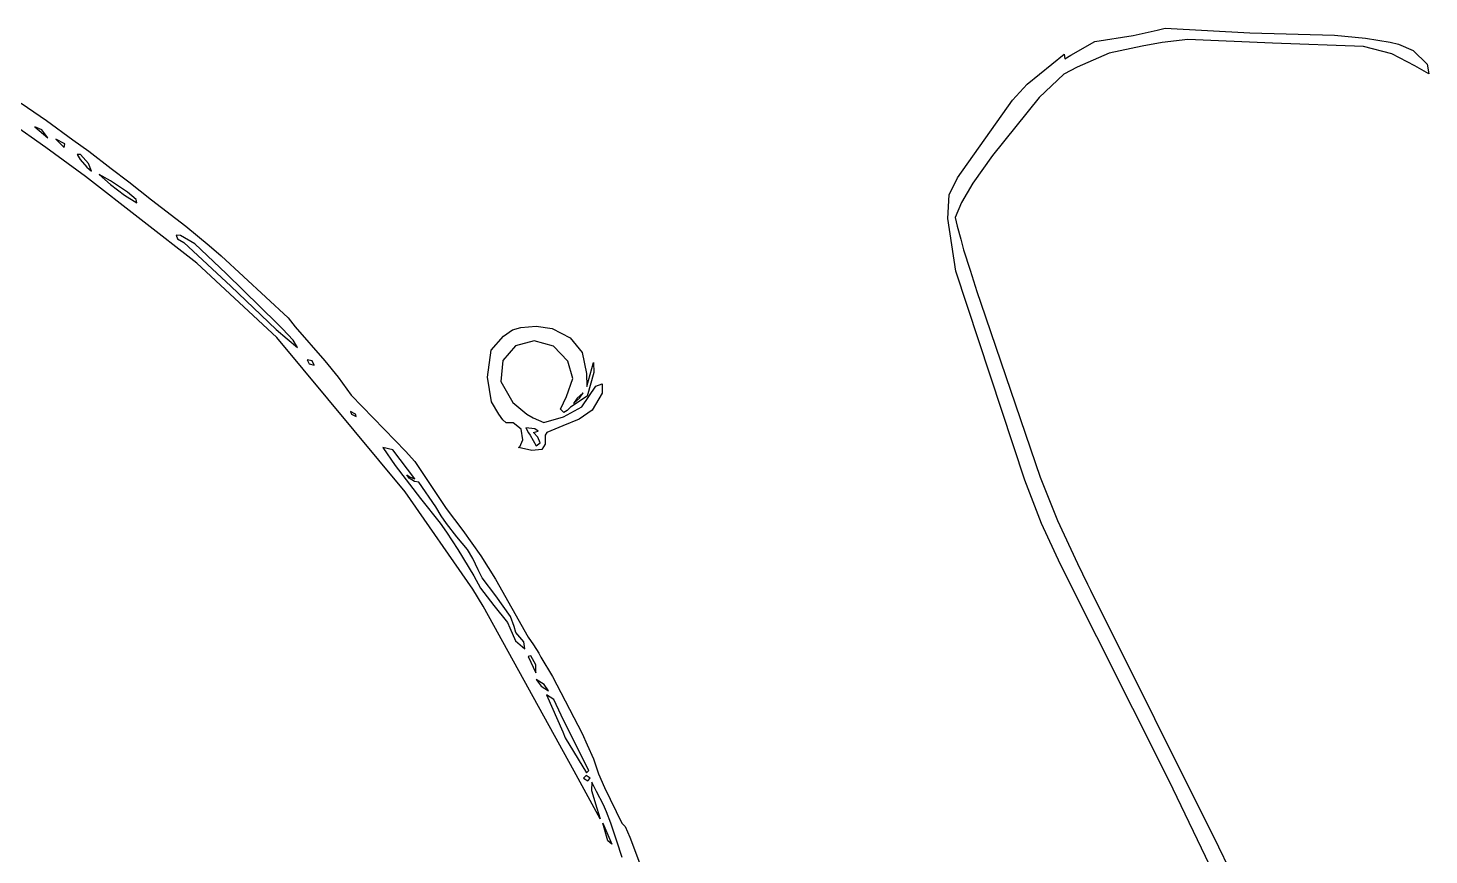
# Model space of a CAD drawing. Extents: x -2 to 136, y 0 to 93.
# Drawn here: x 99.36 to 136, y 59.22 to 80.84 of the extents above; entities that cross this region are included whole.
import ezdxf

# ---------------------------------------------------------------- set-up
doc = ezdxf.new("R2010")
doc.units = 0

msp = doc.modelspace()

# ---------------------------------------------------------------- linework, layer by layer
at = {"layer": 'Image'}
for p, q in [((127.260847, 80.487873), (128.260009, 80.648729)), ((128.260009, 80.648729), (128.886663, 80.787477)), ((128.886663, 80.787477), (129.094552, 80.844812)), ((129.094552, 80.844812), (131.313416, 80.722733)), ((131.313416, 80.722733), (133.521935, 80.655053)), ((133.521935, 80.655053), (134.338952, 80.577953)), ((126.626876, 80.137449), (127.260847, 80.487873)), ((128.492681, 80.366446), (127.632044, 80.190505)), ((129.0176, 80.462728), (128.492681, 80.366446)), ((129.691525, 80.547659), (129.0176, 80.462728)), ((131.900052, 80.44844), (129.691525, 80.547659)), ((134.281119, 80.365149), (131.900052, 80.44844)), ((135.029399, 80.168435), (134.281119, 80.365149)), ((134.338952, 80.577953), (134.979745, 80.47466)), ((134.979745, 80.47466), (135.197979, 80.420632)), ((135.197979, 80.420632), (135.586247, 80.260325)), ((135.586247, 80.260325), (135.952321, 79.902711)), ((125.491323, 79.379736), (126.452952, 80.164119)), ((126.452952, 80.164119), (126.472717, 80.041776)), ((126.472717, 80.041776), (126.626876, 80.137449)), ((127.632044, 80.190505), (126.79128, 79.821246)), ((135.624055, 79.859029), (135.029399, 80.168435)), ((135.952321, 79.902711), (135.996861, 79.648242)), ((126.444009, 79.640086), (125.801086, 79.028555)), ((126.79128, 79.821246), (126.444009, 79.640086)), ((135.996861, 79.648242), (135.624055, 79.859029)), ((125.107738, 78.959526), (125.491323, 79.379736)), ((99.180745, 78.883458), (99.841895, 78.430069)), ((123.669896, 76.926496), (125.107738, 78.959526)), ((125.801086, 79.028555), (124.582845, 77.510193)), ((99.841895, 78.430069), (100.532057, 77.92326)), ((99.824449, 77.717123), (98.910203, 78.365352)), ((99.717472, 78.183795), (99.531341, 78.259148)), ((99.531341, 78.259148), (99.872759, 77.968609)), ((99.872759, 77.968609), (99.717472, 78.183795)), ((99.717472, 78.183795), (99.717472, 78.183795)), ((100.859696, 76.95867), (99.824449, 77.717123)), ((100.317526, 77.815601), (100.083467, 77.936119)), ((100.083467, 77.936119), (100.302153, 77.717414)), ((100.302153, 77.717414), (100.317526, 77.815601)), ((100.317526, 77.815601), (100.317526, 77.815601)), ((100.532057, 77.92326), (100.946156, 77.624334)), ((100.725523, 77.540541), (100.639344, 77.535388)), ((100.639344, 77.535388), (100.721845, 77.404307)), ((100.721845, 77.404307), (100.897108, 77.202192)), ((100.936475, 77.301146), (100.725523, 77.540541)), ((100.946156, 77.624334), (101.532792, 77.169569)), ((124.582845, 77.510193), (124.068207, 76.7855)), ((103.770455, 74.696432), (100.859696, 76.95867)), ((100.897108, 77.202192), (101.020297, 77.104091)), ((101.020297, 77.104091), (100.936446, 77.301146)), ((100.936446, 77.301146), (100.936475, 77.301146)), ((101.512377, 76.843682), (101.219174, 77.012698)), ((101.219174, 77.012698), (101.515674, 76.74912)), ((101.532792, 77.169569), (101.994556, 76.822118)), ((101.960504, 76.549571), (101.512377, 76.843682)), ((101.515674, 76.74912), (101.877896, 76.472789)), ((101.994556, 76.822118), (102.588878, 76.35468)), ((123.446366, 76.477985), (123.669896, 76.926496)), ((124.068207, 76.7855), (123.773846, 76.283745)), ((101.877896, 76.472789), (102.203558, 76.270172)), ((102.182643, 76.361903), (101.960504, 76.549571)), ((102.203558, 76.270172), (102.182629, 76.361903)), ((102.182629, 76.361903), (102.182643, 76.361903)), ((102.588878, 76.35468), (103.486531, 75.658006)), ((123.411084, 75.861497), (123.446366, 76.477985)), ((123.773846, 76.283745), (123.606743, 75.888465)), ((123.621025, 74.481167), (123.411084, 75.861497)), ((123.606743, 75.888465), (123.656982, 75.66261)), ((103.486531, 75.658006), (104.091725, 75.157627)), ((123.656982, 75.66261), (123.755693, 75.317964)), ((103.348146, 75.421442), (103.232447, 75.427068)), ((103.232447, 75.427068), (103.261316, 75.332622)), ((103.261316, 75.332622), (103.427778, 75.232821)), ((103.714869, 75.19832), (103.348146, 75.421442)), ((103.427778, 75.232821), (104.663733, 74.094056)), ((104.535026, 74.425393), (103.714869, 75.19832)), ((104.091725, 75.157627), (104.406074, 74.888096)), ((123.755693, 75.317964), (123.821084, 75.041898)), ((104.406074, 74.888096), (106.156896, 73.266837)), ((123.821084, 75.041898), (124.00053, 74.50797)), ((105.86345, 72.747805), (103.770455, 74.696432)), ((105.880846, 73.111474), (104.535026, 74.425393)), ((125.428794, 69.021153), (123.621025, 74.481167)), ((124.00053, 74.50797), (124.172779, 73.955838)), ((104.663733, 74.094056), (105.844611, 72.955291)), ((124.172779, 73.955838), (124.274958, 73.64527)), ((124.274958, 73.64527), (125.825327, 69.095633)), ((105.844611, 72.955291), (106.135817, 72.71407)), ((106.011169, 72.976113), (105.880846, 73.111474)), ((106.291931, 72.683458), (106.011169, 72.976113)), ((106.156896, 73.266837), (106.346687, 73.026517)), ((106.346687, 73.026517), (107.123121, 72.137121)), ((111.790815, 72.783894), (112.023299, 72.955079)), ((112.023299, 72.955079), (112.247602, 73.015722)), ((112.247602, 73.015722), (112.644447, 73.04472)), ((112.644447, 73.04472), (113.068836, 72.982907)), ((113.068836, 72.982907), (113.536457, 72.742619)), ((109.219648, 68.710348), (105.86345, 72.747805)), ((106.135817, 72.71407), (106.407103, 72.486169)), ((106.407103, 72.486169), (106.291931, 72.683458)), ((106.291931, 72.683458), (106.291931, 72.683458)), ((111.465385, 72.41822), (111.790815, 72.783894)), ((112.596263, 72.6608), (112.108825, 72.535889)), ((113.096345, 72.525128), (112.596263, 72.6608)), ((113.536457, 72.742619), (113.848118, 72.354826)), ((111.372473, 71.714449), (111.465385, 72.41822)), ((112.108825, 72.535889), (111.77139, 72.148895)), ((113.471714, 72.130374), (113.096345, 72.525128)), ((113.848118, 72.354826), (113.962534, 71.80753)), ((106.791864, 72.140904), (106.660432, 72.170511)), ((106.660432, 72.170511), (106.709044, 72.058063)), ((106.709044, 72.058063), (106.837895, 72.030517)), ((106.837895, 72.030517), (106.791864, 72.140904)), ((106.791864, 72.140904), (106.791864, 72.140904)), ((107.123121, 72.137121), (107.466497, 71.711724)), ((111.77139, 72.148895), (111.722441, 71.595599)), ((113.601394, 71.680629), (113.471714, 72.130374)), ((114.156026, 71.83248), (113.978991, 71.21746)), ((114.059281, 71.783453), (114.149253, 72.094047)), ((114.149253, 72.094047), (114.156026, 71.83248)), ((107.466497, 71.711724), (107.811582, 71.242724)), ((111.477884, 71.069082), (111.372473, 71.714449)), ((111.722441, 71.595599), (112.039833, 71.048812)), ((113.43813, 71.20346), (113.601394, 71.680629)), ((113.839177, 70.941308), (114.204834, 71.474605)), ((113.962534, 71.80753), (113.969307, 71.472885)), ((113.969307, 71.472885), (114.059281, 71.783453)), ((114.204834, 71.474605), (114.369851, 71.541915)), ((114.369851, 71.541915), (114.369851, 71.296832)), ((107.811582, 71.242724), (108.955772, 70.056943)), ((113.278255, 70.873297), (113.43813, 71.20346)), ((113.978991, 71.21746), (113.541654, 70.927421)), ((113.714204, 71.162291), (113.623791, 71.024258)), ((113.623791, 71.024258), (113.783218, 71.162291)), ((113.873626, 71.300324), (113.714204, 71.162291)), ((113.783218, 71.162291), (113.873626, 71.300324)), ((113.783218, 71.162291), (113.783218, 71.162291)), ((114.369851, 71.296832), (114.111039, 70.848549)), ((107.916833, 70.746764), (107.791977, 70.814735)), ((107.791977, 70.814735), (107.813302, 70.746764)), ((107.813302, 70.746764), (107.934642, 70.68249)), ((107.934642, 70.68249), (107.916826, 70.746764)), ((107.916826, 70.746764), (107.916833, 70.746764)), ((111.671094, 70.748219), (111.477884, 71.069082)), ((111.77834, 70.592935), (111.671094, 70.748219)), ((112.039833, 71.048812), (112.403225, 70.748192)), ((112.403225, 70.748192), (112.569237, 70.652122)), ((113.368286, 70.792589), (113.278255, 70.873297)), ((113.361801, 70.671437), (113.839177, 70.941308)), ((113.454558, 70.83696), (113.368286, 70.792589)), ((113.541654, 70.927421), (113.454558, 70.83696)), ((114.111039, 70.848549), (113.771629, 70.610503)), ((111.860327, 70.521418), (111.77834, 70.592935)), ((112.045477, 70.521418), (111.860327, 70.521418)), ((112.250595, 70.349902), (112.045477, 70.521418)), ((112.609943, 70.361531), (112.378667, 70.391978)), ((112.378667, 70.391978), (112.446246, 70.258158)), ((112.569237, 70.652122), (112.844679, 70.527805)), ((112.696216, 70.29639), (112.609943, 70.361531)), ((112.844679, 70.527805), (113.361801, 70.671437)), ((113.347511, 70.437651), (112.923665, 70.265117)), ((113.771629, 70.610503), (113.347511, 70.437651)), ((108.955772, 70.056943), (109.228125, 69.780877)), ((112.219686, 69.892108), (112.298309, 70.07123)), ((112.298309, 70.07123), (112.250595, 70.349902)), ((112.446246, 70.258158), (112.48674, 70.197119)), ((112.48674, 70.197119), (112.642807, 69.919995)), ((112.578678, 70.265418), (112.696216, 70.29639)), ((112.688649, 70.139572), (112.578678, 70.265418)), ((112.642807, 69.919995), (112.753593, 69.9981)), ((112.753588, 69.9981), (112.688649, 70.139572)), ((112.753593, 69.9981), (112.753588, 69.9981)), ((112.884041, 70.199262), (112.881289, 69.96037)), ((112.923665, 70.265117), (112.884041, 70.199262)), ((108.901011, 69.811621), (108.638373, 69.86985)), ((108.638373, 69.86985), (108.95516, 69.400592)), ((109.469703, 69.051898), (108.901011, 69.811621)), ((109.228125, 69.780877), (109.469457, 69.504811)), ((112.532743, 69.793418), (112.183814, 69.870438)), ((112.183814, 69.870438), (112.183827, 69.870412)), ((112.183827, 69.870412), (112.219686, 69.892108)), ((112.793997, 69.817333), (112.532743, 69.793418)), ((112.881289, 69.96037), (112.793997, 69.817333)), ((108.95516, 69.400592), (109.61996, 68.537892)), ((109.469457, 69.504811), (110.291355, 68.276379)), ((109.322232, 69.073435), (109.262662, 69.158961)), ((109.262662, 69.158961), (109.348921, 69.098835)), ((109.463565, 68.982604), (109.322232, 69.073435)), ((109.348921, 69.098835), (109.469703, 69.051898)), ((109.580169, 68.964612), (109.463565, 68.982604)), ((110.021832, 68.317706), (109.580169, 68.964612)), ((125.85927, 67.882388), (125.428794, 69.021153)), ((125.825327, 69.095633), (126.279071, 67.966525)), ((110.988073, 66.166409), (109.219648, 68.710348)), ((109.61996, 68.537892), (110.135579, 67.893739)), ((110.159865, 68.089213), (110.021832, 68.317706)), ((110.291355, 68.276379), (110.724676, 67.706096)), ((110.135579, 67.893739), (110.297901, 67.663181)), ((110.297901, 67.885457), (110.159865, 68.089213)), ((110.573964, 67.537081), (110.297901, 67.885457)), ((126.361478, 66.812626), (125.85927, 67.882388)), ((126.279071, 67.966525), (126.803525, 66.837365)), ((110.297901, 67.663181), (110.596334, 67.203071)), ((110.850027, 67.20614), (110.573964, 67.537081)), ((110.724676, 67.706096), (111.200925, 67.036596)), ((110.596334, 67.203071), (111.016143, 66.519177)), ((110.988063, 66.969259), (110.850027, 67.20614)), ((111.126096, 66.673508), (110.988063, 66.969259)), ((111.200925, 67.036596), (111.581673, 66.425382)), ((129.200165, 61.153249), (126.361478, 66.812626)), ((126.803525, 66.837365), (127.068907, 66.301161)), ((111.016143, 66.519177), (111.187704, 66.191332)), ((111.233897, 66.463773), (111.126096, 66.673508)), ((111.591076, 65.989455), (111.233897, 66.463773)), ((111.581673, 66.425382), (112.437387, 64.916016)), ((111.260369, 65.722068), (110.988073, 66.166409)), ((111.187704, 66.191332), (111.534977, 65.742732)), ((111.975124, 65.452855), (111.591076, 65.989455)), ((127.068907, 66.301161), (127.142445, 66.145559)), ((127.142445, 66.145559), (130.494976, 59.427876)), ((113.640745, 61.410344), (111.260369, 65.722068)), ((111.534977, 65.742732), (111.893177, 65.294131)), ((111.893177, 65.294131), (111.954293, 65.153294)), ((112.069413, 65.195865), (111.975124, 65.452855)), ((111.954293, 65.153294), (112.10449, 64.813295)), ((112.114104, 65.037062), (112.069413, 65.195865)), ((112.319876, 64.793673), (112.114104, 65.037062)), ((112.437387, 64.916016), (112.575423, 64.708159)), ((112.10449, 64.813295), (112.348453, 64.603967)), ((112.348453, 64.603967), (112.319876, 64.793752)), ((112.319876, 64.793752), (112.319876, 64.793673)), ((112.575423, 64.708159), (112.713451, 64.496175)), ((112.713451, 64.496175), (112.770556, 64.386082)), ((112.508568, 64.423766), (112.437406, 64.405397)), ((112.437406, 64.405397), (112.639156, 63.982726)), ((112.634073, 64.189921), (112.508568, 64.423766)), ((112.634076, 64.189921), (112.634073, 64.189921)), ((112.639156, 63.982726), (112.634076, 64.189921)), ((112.770556, 64.386082), (113.070622, 63.879962)), ((112.851759, 63.671894), (112.649938, 63.803973)), ((112.649938, 63.803973), (112.772879, 63.631703)), ((113.070622, 63.879962), (113.852766, 62.396127)), ((112.772879, 63.631703), (112.970232, 63.505501)), ((112.970232, 63.505501), (112.851759, 63.671894)), ((112.851759, 63.671894), (112.851759, 63.671894)), ((113.109838, 63.283869), (112.920519, 63.400643)), ((112.920519, 63.400643), (113.346259, 62.433301)), ((113.302571, 62.875393), (113.109838, 63.283869)), ((113.447211, 62.564825), (113.302571, 62.875393)), ((113.346259, 62.433301), (113.403639, 62.281722)), ((114.024785, 61.427066), (113.447211, 62.564825)), ((113.852766, 62.396127), (113.984108, 62.095614)), ((113.403639, 62.281722), (113.959073, 61.3601)), ((113.984108, 62.095614), (114.143334, 61.727182)), ((114.143334, 61.727182), (114.279179, 61.340997)), ((114.316885, 60.162226), (113.640745, 61.410344)), ((113.951691, 61.291096), (113.886752, 61.222067)), ((113.886752, 61.222067), (113.99435, 61.153063)), ((114.059292, 61.222067), (113.951691, 61.291096)), ((113.959073, 61.3601), (114.024785, 61.427066)), ((113.99435, 61.153063), (114.059292, 61.222067)), ((114.024785, 61.427066), (114.024785, 61.427066)), ((114.059292, 61.222067), (114.059292, 61.222067)), ((114.279179, 61.340997), (114.435143, 60.984736)), ((114.09931, 61.118562), (114.096558, 60.898191)), ((114.096558, 60.898191), (114.235081, 60.438398)), ((114.221494, 60.874325), (114.09931, 61.118562)), ((114.406602, 60.529256), (114.221494, 60.874325)), ((114.435143, 60.984736), (114.887101, 60.049567)), ((130.361528, 58.737712), (129.200165, 61.153249)), ((114.482164, 60.345106), (114.406602, 60.529256)), ((114.235081, 60.438398), (114.316885, 60.162226)), ((114.60306, 60.044831), (114.482164, 60.345106)), ((114.521902, 59.583054), (114.39246, 60.04499)), ((114.39246, 60.04499), (114.620803, 59.496403)), ((114.756547, 59.57599), (114.60306, 60.044831)), ((114.887101, 60.049567), (114.971219, 59.961382)), ((114.971219, 59.961382), (115.09755, 59.685316)), ((114.620803, 59.496403), (114.521902, 59.583054)), ((114.521902, 59.583054), (114.521902, 59.583054)), ((114.893821, 59.151572), (114.756547, 59.57599)), ((115.09755, 59.685316), (115.349623, 59.014307)), ((130.494976, 59.427876), (130.762054, 58.868892))]:
    msp.add_line(p, q, dxfattribs=at)

doc.saveas('drawing.dxf')
